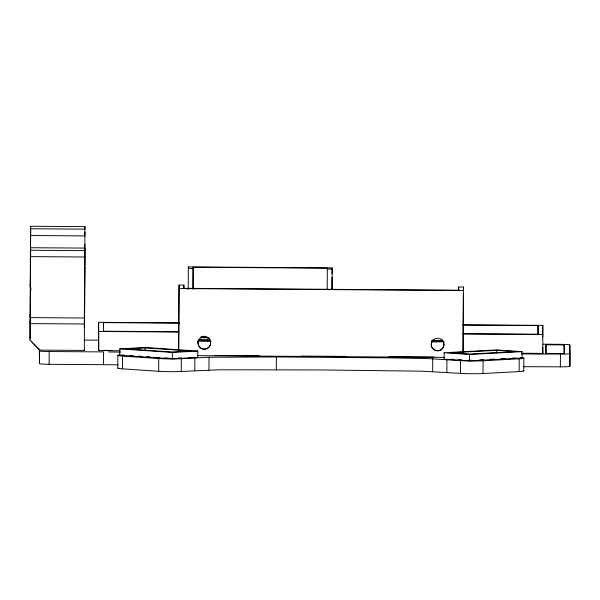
<?xml version="1.0" encoding="UTF-8"?>
<svg xmlns="http://www.w3.org/2000/svg" width="600" height="600" viewBox="0 0 600 600"><rect width="100%" height="100%" fill="white"/><g stroke="black" fill="none" stroke-linecap="round" stroke-linejoin="round"><path stroke-width="0.9" d="M30.42 249.69L30.345 265.32M84.465 316.673L84.308 350.415L39.578 350.108L30.045 340.08M30.495 239.58L30.525 234.983M30.263 286.778L30.443 263.798M30.405 253.83L30.615 226.252L84.938 226.627L84.863 247.792M30.053 340.47L30.128 321.465M117.99 364.808L49.102 364.298A9.585 0.585 0.4 0 1 39.502 363.645L39.3 349.462M39.502 363.645L39.562 349.718L31.95 342.007M49.102 364.298L49.193 351.54A9.585 0.585 0.4 0 1 39.593 350.888M84.758 248.362L84.802 244.132M84.3 327.757L84.668 267.022M84.81 267.135L84.54 317.61L84.48 315.075M84.9 265.403L84.907 254.475M84.9 254.085L84.953 248.093L30.63 247.725L30.608 250.035M179.475 322.86L98.625 322.305L98.692 350.61L120.06 350.76M98.692 350.61L98.625 322.305M103.403 326.272L103.425 322.627L179.498 323.153M103.425 364.665L103.507 351.907L49.193 351.54M117.773 368.123L117.863 355.365M119.715 355.245L119.76 348.862L145.148 347.49L197.745 351.053L197.7 357.435L172.32 358.815L119.715 355.245L124.252 354.998M522.998 370.612A15.975 0.975 0.4 0 1 519.12 371.572L483.015 373.53A15.975 0.975 0.4 0 1 460.418 373.38L421.808 371.175L320.79 369.952L219.795 369.788L181.26 371.46A15.975 0.975 0.4 0 1 158.67 371.303L122.468 368.85L122.558 356.093A15.975 0.975 0.4 0 1 119.595 354.938M145.132 350.632L145.155 347.903L190.972 351.007L172.358 352.02L126.54 348.907L145.155 347.903M158.67 371.303L158.76 358.545L122.558 356.093M172.32 358.815L172.365 352.433L197.745 351.053M178.605 350.175L179.062 285.06L183.855 285.09L183.922 288.315L458.722 290.197L458.655 286.98L463.447 287.017L463.095 351.923M178.71 349.965L179.062 285.06M181.26 371.46L181.35 358.702L209.055 357.255L276.39 356.962L391.822 357.892L428.4 358.605L460.507 360.623A15.975 0.975 0.4 0 0 483.105 360.772L519.21 358.815A15.975 0.975 0.4 0 0 522.12 357.705M183.833 287.88L183.855 285.09M188.19 289.365L188.347 266.91L332.138 267.9L332.017 289.65M192.998 288.757L193.147 267.24L327.353 268.163L327.368 269.04L332.16 269.07M193.028 289.185L193.147 267.24M194.805 370.725L194.888 357.968M207.517 340.913L207.532 339.18L209.34 339.255M208.965 370.013L209.055 357.255M276.3 369.72L276.39 356.962M327.202 289.68L327.353 268.163M331.987 289.418L332.07 277.252M332.1 273.517L332.138 267.9M432.645 371.55L432.735 358.793M444.143 352.748L444.097 359.13L469.553 360.855L522.015 358.005L522.06 351.63L496.605 349.905L444.143 352.748L469.597 354.472L522.06 351.63M446.842 372.457L446.933 359.7M458.632 290.7L458.655 286.98M460.418 373.38L460.507 360.623M462.99 352.132L463.403 293.528M463.433 289.808L463.447 287.017M469.553 360.855L469.597 354.472M483.015 373.53L483.105 360.772M496.597 353.048L496.612 350.317L515.28 351.585L469.582 354.06L450.923 352.793L496.612 350.317M519.12 371.572L519.21 358.815M523.785 370.92L523.875 358.163M537.93 334.725L537.998 325.612L462.855 325.103M542.7 337.2L542.783 325.358L462.862 324.81M521.475 353.513L542.842 353.663L542.783 325.358M545.873 353.918L545.933 344.805L564.127 344.933L564.315 353.52L546.12 353.392L545.933 344.805M523.178 366.69L560.34 366.832L560.43 354.075A9.585 0.585 0.4 0 0 570 353.558L569.812 344.97A9.585 0.585 0.4 0 0 560.213 344.317L543.105 344.183M564.067 354.045L564.127 344.933M569.812 344.97L569.91 366.315A9.585 0.585 0.4 0 1 560.34 366.832M569.91 366.315L570 353.558M30.428 265.522L30.398 267.638M84.72 268.013L84.735 267.218M84.907 228.645L84.938 226.627M177.892 358.095L181.62 357.892M189.06 357.487L190.928 357.39M472.342 360.293L467.678 360.315M479.798 359.888L483.533 359.685M490.058 359.325L494.722 359.077M501.248 358.718L504.975 358.515M512.438 358.11L515.235 357.96M444.097 341.767L431.49 342.022M198.517 339.435L207.532 339.18M210.27 340.5L198.532 340.192M521.595 353.933L560.43 354.075M30.615 226.252L30.675 228.765L84.998 229.14M30.638 235.538L84.96 235.905M30.682 250.26L85.005 250.635L84.495 323.985L30.172 323.618L30.63 247.725M84.975 257.002L30.652 256.627L30.585 254.1M193.17 268.605L188.377 268.567L188.347 266.91M179.137 288.57L463.522 290.528M30.225 317.625L84.547 318M178.755 331.733L103.613 331.215L103.425 322.627M463.035 333.683L538.178 334.2L537.998 325.612M98.828 331.47L178.74 332.025M463.065 333.975L542.977 334.53M200.925 337.17L206.528 337.207M201.045 337.462L208.5 337.515M431.873 340.71L442.162 340.778M84.525 340.072L98.573 340.17M197.303 341.243L210.998 341.332M103.477 350.347L111.825 350.407M521.347 353.22L538.05 353.34M214.298 355.5L259.17 355.808M301.23 356.1L346.095 356.407M389.092 356.7L433.957 357.007M197.603 355.68L444.36 357.375M108.653 351.952L120.637 352.087M431.963 340.725L442.567 341.062M520.192 357.885L522.015 358.005M450.877 359.175L452.745 359.303M458.34 359.685L462.075 359.933M119.76 348.862L172.365 352.433M129.3 355.478L133.042 355.733M138.653 356.115L141.458 356.303M147.067 356.685L149.873 356.873M156.413 357.322L159.218 357.51M164.828 357.892L168.57 358.147M30.953 289.41L30.21 284.46L30.218 284.85M30.255 286.388L30.84 290.423M542.707 347.243L542.842 353.663M84.892 231.87L84.953 234.772M84.953 248.093L85.005 250.635M84.45 321.84L84.488 323.595M84.3 350.025L84.308 350.415M30.57 231.495L30.638 234.397M30.375 259.403L30.443 262.305M30.352 265.718L30.39 267.248M30.165 314.7L30.218 317.235M30 337.935L30.008 338.325L30.675 228.765M39.277 353.108A9.585 0.585 0.4 0 1 39.742 352.928M122.468 368.85A15.975 0.975 0.4 0 1 117.968 367.972M181.35 358.702A15.975 0.975 0.4 0 1 158.76 358.545M207.315 337.043A6.39 6.383 -1.2 0 1 209.955 345.668A6.39 6.383 -1.2 0 1 201.315 348.308A6.39 6.383 -1.2 0 1 198.675 339.675M200.933 337.267A6.39 6.383 -1.2 0 1 205.755 336.457M441.382 339.15A6.39 6.383 -1.2 0 1 442.357 348.51A6.39 6.383 -1.2 0 1 432.938 348.668A6.39 6.383 -1.2 0 1 433.605 339.285M199.965 347.632A6.39 6.383 -1.2 0 0 210.548 344.4A6.39 6.383 -1.2 0 0 202.455 336.862A6.39 6.383 -1.2 0 0 199.965 347.632M433.778 349.695A6.39 6.383 -1.2 0 0 443.933 345.3A6.39 6.383 -1.2 0 0 435.037 338.715A6.39 6.383 -1.2 0 0 433.778 349.695"/></g></svg>
